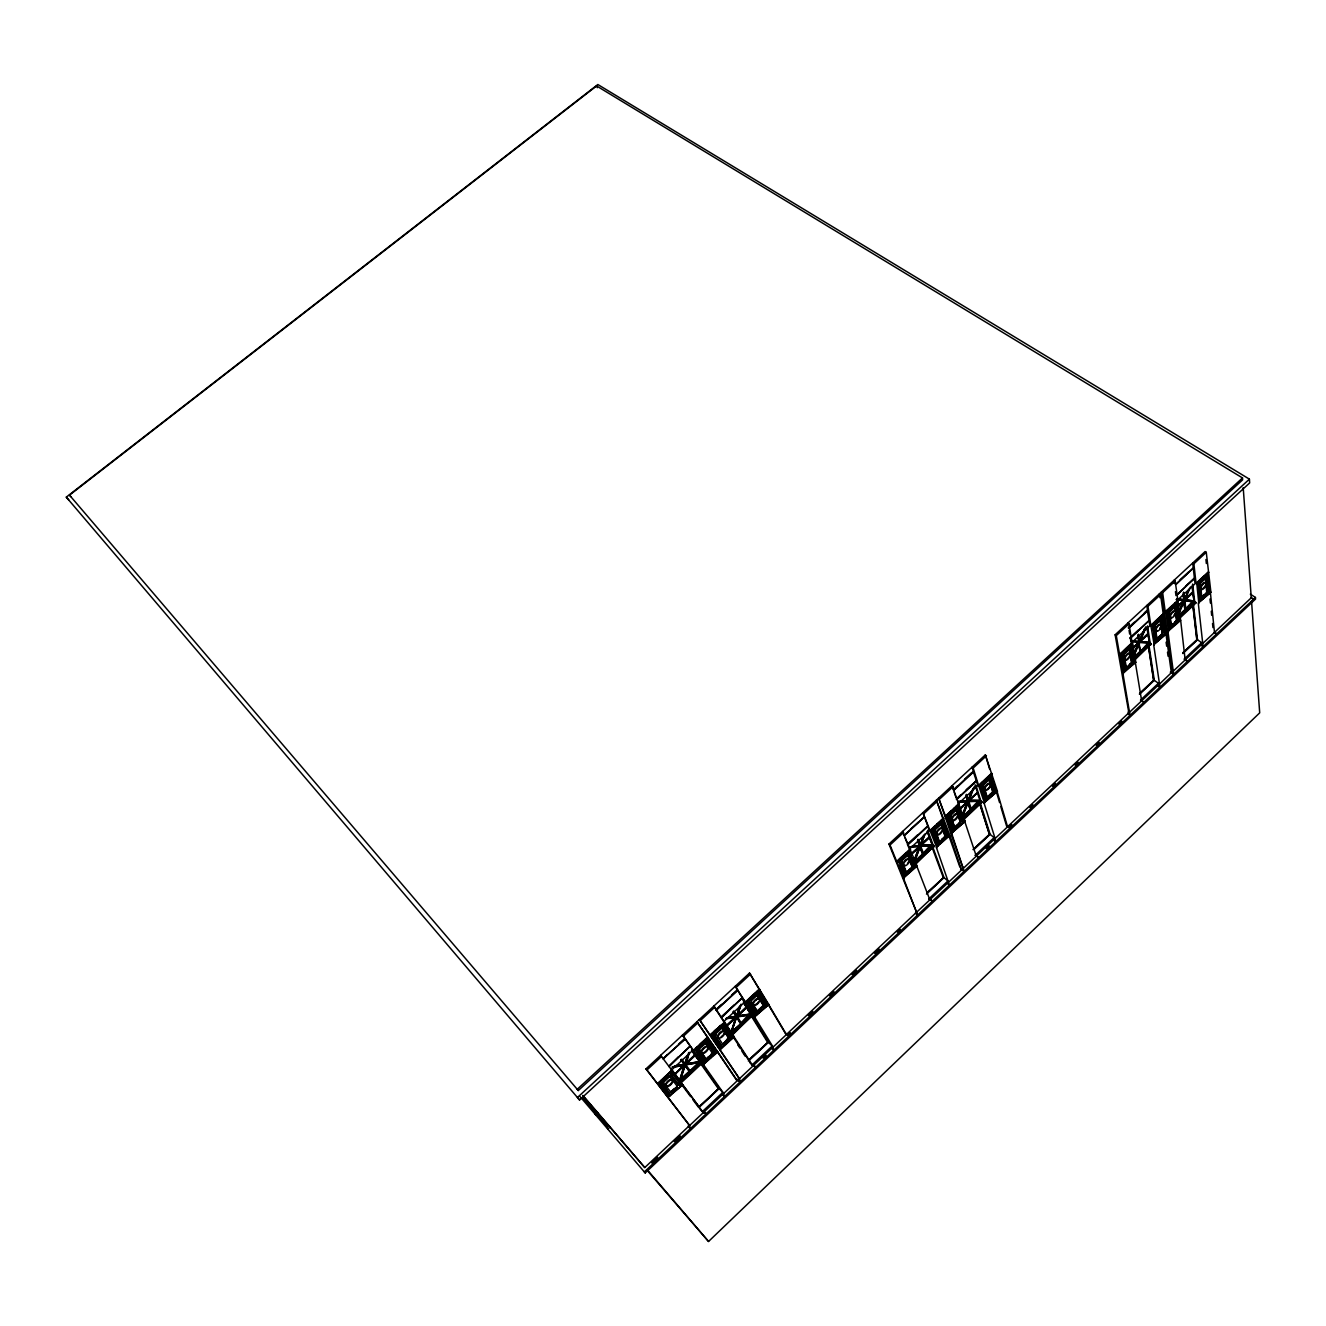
<?xml version="1.0" encoding="UTF-8"?>
<svg xmlns="http://www.w3.org/2000/svg" width="1326" height="1326" viewBox="0 0 1326 1326"><rect width="100%" height="100%" fill="white"/><g stroke="black" fill="none" stroke-linecap="round" stroke-linejoin="round"><path stroke-width="1.5" d="M583.125 1096.121L644.768 1167.56L688.376 1126.603L688.675 1124.431L645.961 1068.889L749.521 973.069L768.798 1004.495L754.494 1016.86L768.798 1004.495M722.421 1094.613L722.753 1092.425L702.349 1111.602L704.305 1111.636L722.421 1094.613L724.361 1096.503L723.714 1093.469L703.36 1064.529L717.88 1051.982L696.929 1021.716L736.295 1079.712L740.123 1081.867L739.51 1078.635L719.72 1049.28L722.504 1046.678M740.123 1081.867L738.184 1079.795L738.549 1077.607L699.332 1019.495L720.217 1049.811L734.173 1036.799L724.659 1022.18L709.974 1034.827M752.024 1064.96L753.881 1065.06L771.732 1048.286L772.13 1046.065L752.024 1064.96L749.604 1062.408M930.421 899.21L947.344 883.315L947.908 880.978L928.83 898.895L932.476 901.05L928.83 898.895M952.101 833.557L938.626 798.103L962.659 867.121L962.079 869.458L964.168 871.248L951.571 833.109L965.129 821.424L951.571 833.109M976.765 855.668L993.456 839.988L994.069 837.634L975.256 855.287L978.853 857.458L975.256 855.287M1141.802 700.625L1157.664 685.724L1158.427 683.271L1140.559 700.062L1143.99 702.216L1140.559 700.062M1175.085 624.612L1173.941 623.833L1172.83 624.877L1173.958 625.657L1174.969 623.717L1167.924 631.375L1173.676 674.304L1171.471 672.763L1172.25 670.293L1161.493 591.91L1162.653 592.689L1165.272 611.883L1167.228 613.076L1168.355 612.015L1167.095 610.308L1168.355 612.015M1172.25 670.293L1173.344 671.072L1200.875 645.132L1201.671 642.662L1184.052 659.204M684.199 1065.308L679.658 1080.209L684.448 1065.574L672.1 1067.065M687.183 1056.159L685.045 1063.701L688.625 1052.778M680.221 1079.696L684.929 1065.308L689.487 1071.541L680.221 1079.696L689.255 1071.275L684.929 1065.308M691.476 1050.192L699.598 1061.645L686.056 1064.082L689.155 1052.33M680.47 1079.961L685.161 1065.574M685.774 1063.701L689.404 1052.595M726.317 1018.683L736.046 1017.589L731.04 1032.357L735.797 1017.324L726.068 1018.418M739.809 1006.5L736.692 1015.699L739.56 1006.252M731.571 1031.877L736.494 1017.34L731.571 1031.877L740.704 1023.854L731.819 1032.125M741.184 1004.511L737.389 1015.716L740.936 1004.246M914.194 860.044L918.553 848.623M923.89 835.513L920.277 844.994L923.625 835.281M914.459 860.276L919.283 846.717M919.863 846.817L922.846 854.176L914.426 862.033L919.15 848.69M925.283 833.54L920.874 845.093L924.272 835.231M914.426 862.033L920.128 847.049M962.146 815.407L967.4 801.965L962.411 815.623M969.14 800.821L977.345 792.716L979.98 800.473L968.162 800.009L971.892 790.462M972.919 788.771L968.428 800.224L966.621 794.622M962.792 815.291L967.963 802.097L970.615 809.689L963.704 816.12M973.45 788.058L968.726 800.125L977.477 792.467L968.875 800.589L979.98 800.473M963.057 815.523L968.229 802.313M968.991 800.357L974.395 786.55M1133.316 655.077L1138.52 642.845L1140.559 651.381L1133.995 657.481M1144.537 628.673L1139.365 640.839L1140.128 641.22L1146.128 627.099M1134.343 653.536L1138.802 643.044L1133.432 648.033M1145.565 627.132L1139.647 641.038L1138.321 634.226M1134.608 653.353L1138.255 644.751M1145.1 628.657L1139.846 641.022L1147.885 633.563L1147.106 628.491M1134.144 655.276L1139.266 643.243M1178.913 611.568L1182.726 602.783M1190.499 586.97L1185.096 599.402L1188.162 590.252M1179.212 611.767L1183.488 601.026M1189.439 588.545L1184.648 599.186L1183.836 592.424M1179.726 611.8L1184.217 601.424L1178.483 606.148M595.357 1114.52L597.578 1112.381L595.357 1114.52M722.736 1035.324L721.941 1036.103A4.326 1.972 -45.4 0 1 721.079 1036.766M757.129 1003.351L756.914 1003.55A4.293 1.956 -46.1 0 1 753.748 1005.009M987.936 788.522L987.737 788.721A4.111 1.84 -50.4 0 1 986.958 789.301M646.989 1170.162L708.548 1241.484L1259.7 712.858L1251.545 601.457M1255.44 597.446L644.32 1171.919L645.215 1172.946L1255.556 599.054L1255.44 597.446L1250.335 594.131M926.741 893.094L943.383 877.746L926.891 893.227M979.632 803.506L989.362 834.352L973.085 849.618L989.511 834.485L979.798 803.639M1139.548 693.481L1153.587 680.304L1148.382 646.127M1192.754 604.772L1196.814 639.762L1182.958 652.757L1196.98 639.878L1192.936 604.888M718.41 1088.795L699.15 1106.845L718.41 1088.795L700.642 1063.651M767.737 1042.518L748.626 1060.17L767.737 1042.518L751.461 1016.296M1139.714 693.597L1153.753 680.42L1148.548 646.243M680.918 1083.01L702.001 1063.353L699.979 1061.297L719.173 1088.547L698.785 1107.658L692.951 1099.801M748.394 1061.131L768.483 1042.286L750.914 1013.86L752.024 1014.771M926.46 894.089L944.046 877.597L932.775 847.032M974.245 849.253L990.141 834.352L980.229 802.827M1139.432 694.294L1154.316 680.337L1148.979 645.314M1182.842 653.569L1197.511 639.812L1193.367 603.943M753.881 1065.06L755.82 1067.098L752.986 1065.971L739.51 1078.635L738.549 1077.607M749.521 973.069L785.473 1033.534L787.279 1033.683L916.597 912.205L888.95 844.065L985.367 754.859L997.45 791.29L984.008 802.86L997.45 791.29M961.963 869.425L960.554 869.094L964.168 871.248M996.903 790.843L1007.594 826.794L995.113 838.513L995.561 841.745L993.456 839.988M1000.749 806.473L1006.533 825.916L1007.992 826.33L1128.857 712.791L1115.133 634.789L1205.102 551.55L1206.279 552.312L1210.903 592.225L1198.273 603.081L1203.096 646.657L1200.875 645.132M1171.538 672.547L1159.521 684.067L1159.852 687.299L1157.664 685.724M1243.208 487.67L1251.263 597.794L1202.781 643.425L1197.511 639.812M651.679 1162.935L657.713 1157.283M674.288 1141.703L680.321 1136.034M763.179 1058.165L766.196 1055.33M787.296 1035.507L790.313 1032.672M808.396 1015.683L812.904 1011.44M829.479 995.859L834.004 991.616M852.088 974.627L856.613 970.367M874.696 953.377L879.204 949.134M897.288 932.145L900.304 929.311M986.196 848.607L989.213 845.773M1008.788 827.358L1011.804 824.523M1029.888 807.534L1032.904 804.7M1052.496 786.301L1055.513 783.467M1075.088 765.052L1078.104 762.235M1096.188 745.229L1099.204 742.411M1118.796 723.996L1121.796 721.162M698.984 1062.225L690.233 1070.861L699.233 1062.474L685.658 1064.612L690.233 1070.861M741.184 1022.91C761.936 998.246 740.786 1034.976 738.217 1018.235M914.161 861.801L922.581 853.961L920.542 848.607M923.261 853.314C943.648 829.496 921.222 866.21 921.238 847.96M963.438 815.904L970.35 809.457L967.963 802.097M971.013 808.827C991.666 784.893 967.549 823.976 968.626 801.468L979.301 801.119M1135.039 656.055L1140.277 651.182L1139.316 645.066M1179.775 614.386L1184.947 609.562L1184.135 602.899M1185.577 608.982C1205.4 586.473 1181.201 623.137 1184.781 602.319M1141.205 650.784C1161.211 626.9 1135.636 666.431 1139.631 642.447L1149.045 643.458M1180.057 614.568L1185.229 609.761L1184.217 601.424M680.487 1082.414L679.509 1081.353L700.609 1061.695L691.874 1049.28M742.643 999.589L751.643 1014.158L730.858 1033.518L748.759 1060.319M914.973 861.983L933.139 845.06L927.703 830.291M962.842 817.396L980.759 800.705L975.969 785.473M1134.559 657.431L1150.123 642.928L1147.554 625.905M1179.543 615.513L1194.66 601.44L1192.671 584.02M679.94 1081.933L688.973 1073.513M731.256 1034.131L747.566 1018.932M915.255 862.696L928.863 850.016M972.041 809.788L979.483 802.843M1140.343 652.956L1143.178 650.32M1146.012 647.685L1148.83 645.049M1181.151 614.933L1191.726 605.087M668.387 1094.862L660.762 1084.917L662.072 1083.69L669.68 1093.635L668.387 1094.862L667.409 1093.768L668.718 1092.558L662.188 1084.022M670.525 1071.59L679.973 1084.055L678.68 1085.265L677.702 1084.187L679.011 1082.977L680.934 1085.348L679.641 1086.558M695.106 1049.877L696.1 1050.938L697.41 1049.728L695.935 1047.988L705.051 1060.684L703.758 1061.877L702.78 1060.817L704.073 1059.623L696.879 1049.347M712.974 1051.336L714.25 1050.126L707.189 1039.766L705.896 1040.976L714.863 1053.722L716.139 1052.513L714.25 1050.126M720.151 1046.612L713.156 1036.203L714.449 1034.993L721.427 1045.418L720.151 1046.612L719.156 1045.568L720.449 1044.358L714.449 1035.424M730.725 1037.827L732.449 1037.313L731.455 1036.269L730.178 1037.462L731.173 1038.507L729.3 1036.12L730.576 1034.926L723.714 1024.418L731.571 1035.971L730.294 1037.164L723.416 1026.655L724.709 1025.462M754.991 1014.125L748.411 1003.417L749.704 1002.224L756.268 1012.948L754.991 1014.125L753.997 1013.097L755.256 1011.92L748.693 1001.196M765.036 1004.777L758.571 993.986L759.864 992.793L766.295 1003.6L765.036 1004.777L764.025 1003.749L765.301 1002.572L758.853 991.765M904.216 875.061L899.393 863.093L900.619 861.95L905.426 873.917L904.216 875.061L903.155 874.116L904.365 872.989L900.238 862.712M912.752 865.182L913.962 864.055L909.255 851.988L915.023 864.983L913.813 866.11L908.708 854.856M937.2 844.314L932.742 832.082L933.968 830.938L938.394 843.187L937.2 844.314L936.139 843.386L937.333 842.275L932.891 830.026M945.637 834.535L946.83 833.424L942.504 821.092L947.908 834.336L946.698 835.446L941.908 823.993M950.792 827.391L947.129 816.799L948.339 815.672L952.598 828.037L951.405 829.164L952.482 830.059L953.676 828.949L949.416 816.584L948.206 817.711L952.482 830.059M958.499 808.562L961.93 821.242L982.052 802.329L980.759 800.705M979.997 786.268L981.19 785.141L985.085 797.771L983.909 798.882L980.544 788.058M991.202 778.163L994.45 789.053L993.273 790.147L990.008 779.274M1122.111 656.469L1124.15 668.205L1123.006 669.265L1122.326 665.354M1131.973 646.889L1130.829 647.95L1133.1 661.707L1134.244 660.663L1131.973 646.889L1130.829 646.094L1133.117 659.851L1131.973 660.912L1134.526 662.42L1133.266 660.746L1133.399 661.624M1153.206 627.563L1154.963 639.497L1153.835 640.541L1154.963 641.336L1156.09 640.292L1154.051 626.369L1152.924 627.413L1154.963 641.336M1162.156 619.225L1163.83 631.226L1162.72 632.27L1162.156 628.275M1178.101 619.772L1176.295 605.684L1175.151 604.905L1176.278 603.86L1178.068 617.966L1176.958 619.01L1178.101 619.772L1195.886 603.032L1194.66 601.44M1206.875 575.418L1208.367 589.739L1207.257 590.766L1208.4 591.529L1209.511 590.501L1208.036 576.18L1206.925 577.208L1208.4 591.529M670.508 1091.895L677.371 1086.475L670.989 1092.425L661.425 1080.06M680.387 1082.513L701.587 1062.756L700.609 1061.695M705.846 1058.944L712.659 1053.59L706.344 1059.474L702.498 1054.153M731.836 1034.545L752.638 1015.186L732.234 1035.158M757.03 1011.257L763.262 1005.44L764.588 1007.346L756.781 994.666L763.759 1005.953L757.527 1011.755L753.98 1006.235M904.332 857.541L907.862 855.204L912.603 867.237L906.636 872.79L912.073 866.773L909.868 861.154M915.52 863.392L934.2 845.988L933.139 845.06M939.604 842.06L935.178 829.811L941.145 824.275L945.504 836.573L939.604 842.06L944.974 836.109L940.615 823.811L934.896 829.015L933.819 828.087M954.339 827.374L960.206 821.905L956.029 809.49L960.737 822.369L954.869 827.838L951.687 819.683M963.339 818.838L981.82 801.6M988.815 779.008L993.174 792.136L987.356 797.556L992.627 791.705L988.815 779.008L982.931 784.478M1129.106 648.613L1131.973 662.768L1126.404 667.956L1131.409 662.37L1129.106 648.613L1123.487 653.851M1134.26 659.536L1151.25 643.707L1150.123 642.928M1161.178 626.75L1162.156 633.712L1156.653 638.85L1155.642 631.905M1171.488 625.938L1169.615 611.899L1175.168 606.744L1176.974 620.817L1171.488 625.938L1176.411 620.435L1175.499 613.424M1179.162 617.701L1195.803 602.203M1201.87 597.628L1200.312 583.357L1205.815 578.252L1207.306 592.556L1201.87 597.628L1206.726 592.175L1205.98 585.048M713.57 1054.916L712.128 1053.192L710.968 1054.286L712.41 1056.01L713.123 1054.253L712.41 1056.01M713.421 1051.999L714.714 1050.805L716.139 1052.513M907.117 871.497L905.89 872.624L907.249 874.331L906.205 873.403L907.117 871.497L908.476 873.204L907.415 872.259M985.334 798.583L984.157 799.694L985.483 801.385L984.406 800.506L985.334 798.583L986.677 800.291L985.599 799.396M1161.725 634.209L1160.698 635.171L1161.957 636.845L1160.83 636.066L1161.725 634.209L1162.985 635.9L1161.841 635.121M1204.141 594.678L1203.03 595.722L1204.273 597.396L1203.13 596.634L1204.141 594.678L1205.384 596.369L1204.24 595.606M725.289 1032.937L728.504 1037.827L722.72 1044.225L729.002 1038.357L720.217 1025.429L721.675 1027.169L720.482 1028.28L719.488 1027.219M916.299 863.624L934.2 845.988M986.163 798.666L984.986 799.76L981.074 787.147L982.284 786.036L986.163 798.666L985.085 797.771M990.555 778.345L991.749 777.235L995.528 789.931L994.351 791.042L989.461 777.467M1121.763 656.387L1122.907 655.309L1125.277 669.017L1124.133 670.078L1121.763 656.387L1120.619 655.574M1134.393 660.348L1151.25 643.707M1162.72 634.11L1157.217 639.248L1154.614 624.911L1160.184 619.739L1162.156 633.712M1161.891 619.076L1163.035 618.015L1164.974 632.005L1163.847 633.049L1161.891 619.076L1160.747 618.281M1167.361 614.004L1168.488 612.943L1170.377 626.983L1169.25 628.027L1167.361 614.004L1166.2 613.209M668.387 1095.061L669.199 1093.204M704.984 1060.949L703.244 1061.48L704.686 1063.203L705.515 1061.347L704.686 1063.203M708.846 1057.352L710.139 1056.142L711.117 1057.203L709.841 1058.397L708.399 1056.689M711.416 1054.949L712.128 1053.192M713.869 1052.662L715.162 1051.468M720.051 1046.894L721.344 1045.7L722.322 1046.761L720.449 1044.358M759.914 1009.749L761.174 1008.572M913.68 868.447L916.614 865.712L929.874 899.807L917.078 911.807L916.067 910.896L915.52 913.2L917.575 915.056L903.404 878.027L910.896 870.933L909.537 869.243L908.625 871.132L909.686 872.077L908.327 870.37M987.953 797.191L986.776 798.302L987.853 799.18L988.782 797.274L987.704 796.379L989.03 798.086L988.782 797.274M1124.448 669.978L1123.321 671.022L1124.448 671.834L1125.575 670.774L1124.299 669.083L1125.575 670.774M1176.079 621.861L1175.068 622.806L1176.195 623.585L1177.206 622.623L1175.963 620.949L1177.206 622.623M671.801 1090.784L672.779 1091.862L671.967 1093.718L682.724 1084.784L668.072 1097.447M707.255 1060.8L708.084 1058.944L707.255 1060.8L706.277 1059.739L707.57 1058.546L708.548 1059.607M715.692 1051.85L714.863 1053.722M721.874 1046.081L721.046 1047.954M759.218 1011.274L758.373 1013.147L757.378 1012.119L758.638 1010.942L759.649 1011.953L758.223 1010.246M760.909 1010.777L762.185 1009.6L760.759 1007.876M764.174 1006.649L763.445 1008.423M904.514 875.823L905.741 874.696L904.68 873.751L903.47 874.895L904.829 876.585L903.785 875.657L905.741 874.696M906.951 873.552L908.161 872.425M909.371 871.298L910.581 870.171M914.26 864.817L915.321 865.745L914.41 867.652M938.692 843.982L937.764 845.889L938.692 843.982L937.615 843.054M941.095 841.728L940.167 843.634L941.377 842.524L940.018 840.817M943.482 839.491L942.571 841.397L943.764 840.286L942.421 838.579L943.764 840.286M946.979 836.242L948.173 835.131L947.112 834.22L945.919 835.33L947.261 837.038L948.173 835.131M952.88 828.833L953.941 829.745L953.029 831.651M957.538 826.396L958.731 825.286L958.996 826.081L957.936 825.186L956.742 826.297L957.803 827.192L956.46 825.501M959.925 824.175L961.018 823.164L961.284 823.96L960.206 823.065L959.129 824.076L960.19 824.971L958.864 823.264M963.405 820.943L963.67 821.739L962.328 820.032L963.405 820.943L962.477 822.849M985.235 800.572L986.428 799.479M990.224 796.976L991.152 795.053L990.074 794.175M994.599 791.854L995.776 790.76L996.025 791.572L994.948 790.694L993.754 791.788L994.848 792.666L993.522 790.976M1125.426 669.895L1124.448 671.834M1127.697 667.774L1126.702 669.713L1127.846 668.669L1126.57 666.978M1131.095 664.608L1132.122 663.646L1132.271 664.541L1131.144 663.729L1130.117 664.691L1131.244 665.503L1129.967 663.812M1134.376 661.541L1133.399 663.481M1155.095 642.232L1156.222 641.187L1156.355 642.082L1155.228 641.287L1154.101 642.331L1155.228 643.127L1153.968 641.436M1158.46 639.099L1158.592 639.994L1157.333 638.303L1158.46 639.099L1157.482 641.038M1158.592 638.154L1159.72 638.95L1160.714 636.994L1159.587 636.215M1161.841 635.95L1162.852 635.005M1165.09 632.916L1165.223 633.811L1163.963 632.121L1165.09 632.916L1164.095 634.856M1176.195 623.585L1177.09 621.728M1200.859 599.567L1199.848 601.523L1200.958 600.496L1199.715 598.805M1199.616 597.893L1202.069 599.451L1203.08 597.512L1201.92 596.75M1204.174 596.485L1205.284 595.44M670.658 1094.928L669.365 1096.138L670.658 1094.928L668.718 1092.558M724.891 1044.358L723.615 1045.551L724.891 1044.358L723.897 1043.313M725.305 1044.076L734.173 1036.799M912.106 869.806L912.901 868.016L912.106 869.806L911.045 868.878M944.974 839.159L945.786 837.352L944.974 839.159L943.913 838.247M1135.238 661.856L1141.653 700.841L1129.686 712.095L1128.592 711.3L1127.862 713.736L1130.034 715.344L1122.907 673.359L1135.802 662.254L1128.973 667.608L1129.951 665.669L1130.1 666.547M1153.67 644.668L1166.466 633.662L1153.67 644.668L1159.521 684.067L1154.316 680.337M1201.29 600.28L1210.903 592.225M903.404 878.027L917.128 866.176L902.575 831.452L904.249 835.728L924.222 816.75M947.344 883.315L949.416 885.122L936.322 847.331L949.93 835.595L936.388 800.175L942.703 818.192M1167.924 631.375L1180.67 620.419L1175.184 581.103L1174.007 580.324L1174.438 583.639M678.531 1056.673L668.95 1066.585L690.034 1045.999M734.587 1004.66L720.946 1017.324L742.427 997.881M907.415 844.314L917.443 834.999M956.278 798.965L960.521 795.036M966.173 789.782L976.35 780.832L977.826 785.572L958.118 803.871M1130.017 637.756L1138.686 629.734M1185.626 586.175L1194.444 578.451L1177.372 594.28M668.702 1066.303L690.282 1046.264L684.763 1038.49L678.962 1043.86M936.852 847.795L922.913 812.656L927.752 825.916L907.548 844.679L909.437 849.088L929.443 830.507L927.62 826.048M956.56 799.197L976.35 780.832L973.201 771.4L953.527 790.097L952.051 785.688L965.129 821.424M1130.1 638.171L1149.062 620.551L1147.255 610.209L1144.355 612.894M742.626 998.213L744.914 1001.909L723.764 1021.55L721.394 1017.904L742.179 997.633M907.813 844.911L927.902 826.28M956.676 799.561L976.466 781.213M1149.062 620.551L1130.382 638.37L1130.896 641.552M1177.438 594.711L1194.146 578.252M608.253 1124.879L607.126 1125.94L607.805 1129.106L610.076 1127.001L582.827 1095.392M671.536 1070.065L693.001 1050.126L690.498 1046.579M1131.161 643.143L1149.841 625.789L1149.128 620.982M1176.626 600.91L1195.041 583.805L1194.494 578.882M657.431 1083.624L671.851 1070.248L660.597 1055.33L661.591 1056.424L646.955 1069.983L689.636 1125.492L690.266 1128.724L688.376 1126.603M703.857 1065.06L693.349 1050.275L707.603 1037.031M754.991 1017.373L745.328 1001.992L759.367 988.947M903.934 878.492L896.674 861.403L910.084 848.938M930.106 830.325L943.399 817.993M945.604 815.938L958.831 803.655M984.555 803.307L978.555 785.323L991.649 773.174M1123.453 673.774L1119.575 654.348L1132.089 642.696L1129.006 623.833L1127.846 623.038M1154.233 645.066L1150.802 625.325L1163.2 613.805L1160.565 594.628L1159.388 593.849L1159.935 597.744M1165.272 611.883L1177.621 600.413M1197.975 584.501L1198.986 582.528L1197.975 584.501L1196.052 583.291L1208.284 571.92M657.928 1084.171L671.851 1070.248M693.83 1050.805L708.101 1037.562M710.471 1035.357L724.659 1022.18M745.825 1002.506L759.864 989.461M897.205 861.867L910.614 849.402M930.653 830.789L943.93 818.44M946.151 816.402L959.361 804.103M979.102 785.771L992.196 773.605M1120.138 654.746L1132.089 642.696M1151.366 625.723L1163.2 613.805M1178.201 600.811L1165.852 612.28L1168.504 631.773M1196.632 583.672L1208.864 572.302M662.403 1081.138L663.713 1079.911L662.901 1081.801M672 1073.331L670.691 1074.557L671.503 1072.668M696.929 1049.048L696.1 1050.938M702.15 1044.192L701.321 1046.081L702.631 1044.871L701.156 1043.131M705.117 1042.567L703.924 1043.661L704.653 1041.888L703.658 1040.811M722.72 1044.225L714.83 1032.407L716.139 1031.214L715.294 1033.103M718.742 1028.794L717.896 1030.683L718.742 1028.794L717.731 1027.733M720.482 1028.28L721.211 1026.49M748.842 1000.815L747.98 1002.721L748.842 1000.815L747.831 999.787M751.411 998.428L750.566 1000.318L751.842 999.124L750.4 997.384M753.135 997.931L753.997 996.025L753.135 997.931L752.124 996.903M755.704 995.544L756.45 993.754L755.704 995.544L754.693 994.517M757.726 992.561L759.019 991.367L758.157 993.273L756.715 991.533L758.571 993.986M899.989 860.375L899.061 862.298L899.989 860.375L898.912 859.43M901.531 860.01L902.442 858.088L901.382 857.143L902.757 858.867L901.531 860.01L900.47 859.082M904.896 855.8L903.984 857.74L904.896 855.8L903.835 854.856M907.249 853.612L906.437 855.452L907.249 853.612L906.188 852.684M932.46 831.269L933.388 829.33L932.46 831.269L931.382 830.358M934.896 829.015L935.825 827.076L934.747 826.148M938.261 824.805L937.333 826.744L938.543 825.617L937.184 823.894L938.543 825.617M940.582 822.65L939.753 824.49L940.582 822.65L939.504 821.739M941.792 821.523L943.001 820.396L942.073 822.335L940.714 820.612L942.073 822.335M948.852 814.96L947.924 816.899L948.852 814.96L947.775 814.048M950.062 813.832L951.272 812.705L950.195 811.794L951.554 813.518L950.344 814.645L948.985 812.921M952.482 811.578L953.709 810.451L952.764 812.39L951.405 810.667L952.764 812.39M955.184 810.153L956.013 808.296L955.184 810.153L954.107 809.241M957.505 807.998L958.433 806.059L957.355 805.147L958.698 806.871L957.505 807.998L956.411 807.086M981.77 784.379L980.826 786.318L981.77 784.379L980.676 783.484M982.964 783.252L984.157 782.141L983.212 784.097L981.87 782.373M988.848 777.782L988.019 779.638L988.848 777.782L987.754 776.903M990.041 776.671L991.251 775.561L990.157 774.682L991.5 776.406L990.307 777.517L988.964 775.793M1121.448 654.58L1122.592 653.519L1121.465 652.707L1122.741 654.414L1121.597 655.492L1120.304 653.768M1124.896 651.381L1123.901 653.353L1125.045 652.276L1123.752 650.569M1127.183 649.243L1126.188 651.215L1127.183 649.243L1126.056 648.431M1128.492 649.077L1129.371 647.204L1128.244 646.408L1129.52 648.116L1128.492 649.077L1127.349 648.281M1130.531 646.143L1131.675 645.082L1130.68 647.055L1129.387 645.331M1152.642 625.59L1153.786 624.529L1152.775 626.502L1151.498 624.795M1156.057 622.408L1155.062 624.397L1156.189 623.336L1154.913 621.629M1157.2 621.364L1158.327 620.303L1157.184 619.507L1158.46 621.214L1157.333 622.275L1156.057 620.568M1159.471 619.242L1160.499 618.281L1159.604 620.17L1158.327 618.463L1159.604 620.17M1161.775 618.148L1162.769 616.176L1161.775 618.148L1160.615 617.369M1167.228 613.076L1168.239 611.104M1169.499 610.971L1170.51 608.999L1169.35 608.22L1170.626 609.927L1169.499 610.971L1168.339 610.192M1172.764 606.894L1171.753 608.866L1172.764 606.894L1171.62 606.115M1200.212 582.429L1201.223 580.44L1200.08 579.677L1201.339 581.385L1200.212 582.429L1199.052 581.65M1202.45 580.34L1203.478 578.351L1202.317 577.589L1203.577 579.296L1202.45 580.34L1201.29 579.578M1204.588 577.324L1205.616 576.362L1204.688 578.252L1203.428 576.561L1204.688 578.252M1206.826 576.28L1207.853 574.291L1206.693 573.528L1207.953 575.235L1206.826 576.28L1205.665 575.517M660.249 1084.254L661.077 1082.364L660.249 1084.254L658.773 1082.513M665.536 1079.347L666.365 1077.458L665.536 1079.347L664.061 1077.607M666.696 1075.154L668.171 1076.894L669.365 1075.784M698.703 1048.518L699.548 1046.628L698.238 1047.838L701.388 1052.546A4.343 1.972 -45.1 0 1 702.846 1048.534L703.658 1047.739A4.343 1.972 -45.1 0 1 707.471 1046.363M707.719 1040.148L706.426 1041.358L707.719 1040.148L706.261 1038.391M712.692 1035.523L713.537 1033.617L712.692 1035.523L711.697 1034.462M1176.179 604.755L1177.19 602.783L1176.179 604.755L1175.018 603.976M664.193 1080.707L669.381 1075.9M701.239 1046.28L705.581 1043.247L699.183 1049.197L706.344 1059.474M715.261 1033.269L721.626 1027.335L724.228 1031.297M1169.747 616.805L1169.051 611.501L1174.587 606.347L1175.284 611.667M697.874 1050.407L696.564 1051.617L703.758 1061.877M708.183 1040.827L715.244 1051.187L713.952 1052.38L706.891 1042.037L708.183 1040.827L707.189 1039.766M722.123 1027.865L715.758 1033.783L713.836 1031.363L714.83 1032.407M757.295 995.18L750.997 1001.031L757.527 1011.755M906.636 872.79L901.846 860.806L907.862 855.204M910.316 852.933L909.089 854.06L913.813 866.11M943.582 822.021L942.355 823.148L946.698 835.446M954.869 827.838L950.626 815.457L956.56 809.937M961.93 821.242L957.77 808.81L958.98 807.7L963.14 820.131L962.063 819.236M989.345 779.456L983.478 784.926L987.356 797.556M1129.686 649.027L1124.05 654.248L1126.404 667.956M1155.195 625.308L1160.764 620.12M1176.295 605.684L1177.422 604.639L1174.902 603.048M683.918 1064.927L675.183 1074.176L684.448 1065.574M685.542 1063.435L694.758 1054.85M735.549 1016.943L726.433 1025.412L731.04 1032.357M737.14 1015.451L746.223 1007.014L744.217 1003.765M911.923 852.95L919.366 846.502L912.089 853.397M920.609 844.861L929.211 836.872L927.156 831.303M960.157 808.098L967.516 801.733L960.306 808.562M1133.067 647.337L1138.719 642.53L1133.15 647.834M1178.134 605.418L1183.72 600.695L1178.201 605.949M1184.814 599.219L1192.737 591.844L1192.14 586.672M674.951 1073.911L684.166 1065.192L672.348 1067.331M726.681 1025.794L735.797 1017.191M746.223 1007.014L750.682 1014.058L737.637 1016.114L746.472 1007.263L743.455 1002.39M932.327 844.861L929.377 837.319L932.327 844.861L920.774 845.308L929.476 837.104L927.438 831.535M1149.493 642.58L1147.951 634.077L1149.493 642.58L1139.912 641.535L1148.167 633.745L1147.139 627.016M1194.063 601.076L1192.803 592.374L1194.063 601.076L1184.88 599.733L1193.019 592.042L1192.24 585.131M686.056 1064.082L695.272 1055.496M726.93 1026.059L736.046 1017.589M737.637 1016.114L746.72 1007.661M910.912 854.955L919.548 846.949M921.04 845.54L929.642 837.551M960.588 808.777L967.665 802.197M1140.194 641.734L1148.233 634.259M1185.162 599.932L1193.085 592.556M693.349 1050.275L683.454 1036.203L697.94 1022.794M700.343 1020.556L714.764 1007.213L713.753 1006.152L716.139 1009.948L737.604 990.058L735.267 986.262L745.328 1001.992M736.278 987.306L750.549 974.096M896.674 861.403L890.028 845.01L903.652 832.396M923.99 813.567L937.482 801.086M939.72 799.014L953.145 786.6M978.555 785.323L973.185 768.052L986.461 755.754M1119.575 654.348L1116.293 635.602L1129.006 623.833M1150.802 625.325L1147.968 606.28L1160.565 594.628M1162.653 592.689L1175.184 581.103M1196.052 583.291L1193.881 563.799L1206.279 552.312M683.454 1036.203L682.442 1035.125L684.978 1038.805L663.232 1058.944L667.359 1054.601M721.642 1004.346L715.924 1009.633L721.394 1017.904M731.637 995.08L737.339 989.793L742.378 997.948M911.211 828.8L918.437 822.103M954.67 788.539L957.521 785.904M964.648 779.307L971.776 772.71M1128.36 627.712L1134.178 622.325M1180.09 579.81L1188.676 571.854M1128.426 628.126L1147.554 610.408L1146.808 605.485L1147.968 606.28M1176.079 583.987L1193.267 568.058L1192.704 563.02L1193.881 563.799M685.227 1039.07L663 1058.629M716.388 1010.213L737.803 990.389M953.643 790.478L973.582 771.997M1128.724 628.325L1147.603 610.838M1176.129 584.418L1193.267 568.058M1242.495 477.924L577.224 1089.292L578.302 1090.536L1242.628 479.83L1242.495 477.924L596.584 85.941L69.499 495.128L578.302 1090.536M1249.407 479.15L577.423 1097.514L579.561 1099.983L1249.656 482.929L1249.407 479.15L597.844 84.516L66.3 497.134L579.561 1099.983M674.387 1065.872L684.315 1064.397L674.619 1066.137M699.598 1061.645L685.807 1063.817L695.006 1055.115L691.708 1050.457M685.907 1064.877L699.233 1062.474M728.256 1017.274L735.963 1016.379L726.631 1017.838M737.389 1015.849L750.682 1014.058M750.035 1014.655L737.223 1016.677L741.433 1023.175M737.471 1016.926L750.284 1014.92M909.802 847.082L919.366 846.502M931.648 845.491L920.559 846.17L931.913 845.723M913.68 845.739L919.598 845.64L912.073 846.087M920.774 845.308L932.062 844.629M909.537 846.85L919.1 846.27M962.063 800.805L967.748 800.854L958.715 801.136M958.052 801.799L967.251 801.501M958.317 802.031L967.516 801.733M968.626 801.468L979.566 801.352M736.295 1079.712L738.184 1079.795M1130.879 641.651L1138.719 642.53M1133.15 640.922L1139.017 641.635L1137.957 635.021M1139.912 641.535L1149.211 642.381M1133.432 641.121L1139.017 641.635M1176.626 598.672L1184.019 599.783L1183.206 593.02M1184.88 599.733L1193.781 600.877M1176.908 598.855L1184.019 599.783M1176.195 599.567L1183.422 600.496M1193.317 601.772L1184.566 600.645L1193.599 601.954M1176.477 599.766L1183.72 600.695M1171.471 672.763L1170.278 672.149L1173.676 674.304M1007.594 826.794L1010.097 828.07L1007.992 826.33M1185.129 659.784L1187.433 661.376L1185.162 659.983L1180.67 620.419M1214.401 632.287L1216.721 633.845L1214.483 632.436L1210.323 591.844M1250.882 597.545L1253.518 599.253L1251.263 597.794M1205.566 574.572L1206.726 575.335M1204.456 575.617L1206.925 577.208M1204.555 576.545L1205.715 577.307M1201.19 578.633L1202.351 579.396M1206.378 583.655L1205.417 579.677M1198.953 580.722L1200.113 581.484M1200.312 583.357L1200.328 588.363M1197.925 582.694L1199.085 583.457M1208.367 589.739L1209.511 590.501M1197.859 583.573L1196.715 582.794L1198.837 603.479M1205.351 594.578L1206.494 595.341L1207.389 593.484L1207.489 594.396M1201.969 598.54L1200.826 597.777L1200.925 598.689L1202.019 597.661L1203.179 598.424L1203.08 597.512M1199.815 599.733L1200.958 600.496M1195.886 603.032L1194.759 602.269L1194.842 603.098M1176.145 602.932L1177.306 603.711M1170.493 607.159L1171.637 607.938M1168.223 609.264L1169.366 610.043M1178.068 617.966L1179.212 618.745L1177.422 604.639M1165.952 611.369L1167.112 612.148M1174.935 621.894L1176.079 622.673M1161.758 616.308L1162.902 617.104M1172.714 623.982L1173.841 624.761M1160.499 616.441L1161.642 617.236M1159.488 618.413L1160.631 619.209M1170.377 626.983L1169.234 626.203L1167.609 614.17M1168.355 629.038L1169.499 629.833L1170.493 627.878L1170.609 628.789M1155.443 629.303A4.044 1.724 -53.3 0 1 1157.316 625.905L1158.029 625.192A4.044 1.724 -53.3 0 1 1160.814 624.645L1161.51 625.408A4.044 1.724 -53.3 0 1 1159.57 629.668L1158.858 630.364A4.044 1.724 -53.3 0 1 1156.073 630.927L1155.957 630.397A4.044 1.724 -53.3 0 1 1157.88 626.286L1158.592 625.59A4.044 1.724 -53.3 0 1 1161.377 625.027L1161.51 625.574M1155.045 622.54L1156.189 623.336M1153.918 623.601L1155.062 624.397M1163.83 631.226L1164.974 632.005M1158.46 637.259L1159.587 638.038M1154.963 639.497L1156.09 640.292M1151.382 644.519L1150.371 644.535M1115.133 634.789L1116.293 635.602M1127.199 647.37L1128.327 648.182M1126.205 649.342L1127.332 650.154M1124.896 649.508L1126.039 650.304M1125.061 650.403L1126.188 651.215M1133.117 659.851L1134.244 660.663M1124.15 668.205L1125.277 669.017M988.003 777.732L989.097 778.627M986.677 777.914L987.754 778.81M986.925 778.743L988.019 779.638M973.185 768.052L972.074 767.157L973.466 771.616M994.45 789.053L995.528 789.931M979.466 784.594L980.56 785.489M988.898 795.285L989.975 796.164M982.052 802.329L981.207 802.18M990.141 834.352L995.113 838.513L984.008 802.86M956.145 806.274L957.223 807.186M957.77 808.81L956.692 807.915L960.273 818.573M955.201 808.214L956.295 809.125M953.825 808.412L954.919 809.324M951.637 818.871A4.127 1.856 -49.8 0 1 953.411 815.507L954.173 814.761A4.127 1.856 -49.8 0 1 957.405 813.866L958.134 814.628M950.626 815.457L951.156 818.125M946.565 815.175L947.642 816.087M947.129 816.799L948.206 817.711M952.598 828.037L953.676 828.949M942.206 820.28L943.283 821.208M938.394 822.766L939.471 823.678M936.289 833.822A4.144 1.856 -49.6 0 1 938.029 829.827L938.791 829.082A4.144 1.856 -49.6 0 1 942.057 828.137L942.786 828.916M949.93 835.595L961.599 869.989L948.935 881.889L944.046 877.597M946.83 833.424L947.908 834.336M948.455 835.91L947.394 834.999L946.2 836.126L947.261 837.038M924.355 817.114L903.967 835.496M935.029 826.96L936.106 827.872L935.825 827.076M933.521 827.275L934.598 828.203M932.609 829.214L933.67 830.142M931.084 829.546L932.161 830.457M932.742 832.082L931.681 831.153L936.139 843.386M941.377 842.524L940.3 841.612L939.106 842.723L940.167 843.634M937.333 842.275L938.394 843.187M938.974 844.761L937.913 843.85L936.703 844.96L937.764 845.889M936.421 844.181L937.482 845.093M962.659 867.121L963.704 868.016L976.301 856.182L964.582 820.976M934.465 846.701L933.67 846.485M906.487 853.48L907.564 854.408M906.122 854.657L905.061 853.712L906.437 855.452M909.653 859.745L907.332 854.74M913.962 864.055L915.023 864.983M914.575 865.596L915.62 866.524L915.321 865.745M888.95 844.065L890.028 845.01M902.608 855.999L903.669 856.944M902.923 856.795L903.984 857.74M900.155 858.287L901.216 859.231M901.846 860.806L903.122 864.867A4.16 1.873 -48.9 0 1 904.796 860.723L905.575 859.961A4.16 1.873 -48.9 0 1 908.907 858.966L909.155 859.43A4.16 1.873 -48.9 0 1 909.188 860.06M899.243 860.226L900.304 861.154M909.835 870.005L910.896 870.933M897.685 860.574L898.746 861.519M898 861.37L899.061 862.298M904.365 872.989L905.426 873.917M758.422 991.052L759.433 992.08M765.301 1002.572L766.295 1003.6M756.864 994.467L755.422 992.726L755.853 993.439M754.262 993.804L755.273 994.832M754.411 996.738L752.969 994.997L753.4 995.71M751.693 996.191L752.704 997.218M787.279 1033.683L789.235 1035.689L785.473 1033.534M750.831 998.097L751.842 999.124M759.483 1009.069L760.494 1010.08M749.124 998.577L750.566 1000.318M748.262 1000.484L749.273 1001.528M746.538 1000.981L747.549 1002.008M746.986 1001.677L747.98 1002.721M755.256 1011.92L756.268 1012.948M756.102 1013.296L757.113 1014.324L755.837 1015.501M751.643 1014.158L753.019 1015.799M768.483 1042.286L773.108 1047.076L773.688 1050.308L771.732 1048.286M730.576 1034.926L731.571 1035.971M719.04 1026.539L720.035 1027.584M718.195 1028.429L719.189 1029.473M716.438 1028.943L717.432 1030.004M716.902 1029.639L717.896 1030.683M715.128 1030.153L716.587 1031.893M712.99 1033.252L713.985 1034.313M717.88 1051.982L737.256 1080.756L723.714 1093.469L719.173 1088.547M704.951 1039.601L706.891 1042.037M707.769 1046.612L707.719 1046.645A4.343 1.972 -45.1 0 1 707.52 1048.883M702.465 1041.921L703.46 1042.982M701.636 1043.811L702.631 1044.871M699.863 1044.341L701.321 1046.081M700.012 1047.308L699.017 1046.231M697.244 1046.778L699.183 1049.197M705.813 1059.076L706.808 1060.137M704.073 1059.623L705.979 1061.993M671.022 1072.253L672.497 1073.994L671.188 1075.22L678.68 1085.265M669.216 1072.817L670.194 1073.894M704.305 1111.636L706.211 1113.741L703.31 1112.647L699.979 1108.967M667.89 1074.043L669.862 1076.447L663.398 1082.464L661.923 1080.707M665.37 1076.38L666.862 1078.121M664.21 1080.574L663.232 1079.48M661.575 1083.027L660.597 1081.933M645.961 1068.889L646.955 1069.983M688.675 1124.431L689.636 1125.492L703.31 1112.647L682.227 1084.237M66.3 497.134L68.853 500.084M583.042 1097.928L607.126 1125.94L596.435 1113.426M69.499 495.128L70.775 496.62M647.966 1170.643L708.548 1241.484M610.076 1127.001L644.768 1167.56M580.042 1096.569L645.215 1172.946M759.201 998.76L758.953 998.461A4.293 1.956 -46.1 0 0 755.273 999.738L754.477 1000.517A4.293 1.956 -46.1 0 0 752.903 1004.428M660.878 1085.248L667.409 1093.768M668.171 1076.894L668.868 1075.121L677.371 1086.475M677.155 1088.861L678.348 1087.768M671.271 1075.568L677.702 1084.187M671.586 1070.679L679.509 1081.353M681.266 1084.071L690.614 1096.652M671.271 1068.955L679.658 1080.209M672.332 1070.778L699.15 1106.845M681.763 1059.142L685.045 1063.701M681.017 1059.839L684.315 1064.397M680.768 1059.573L684.067 1064.115M695.023 1055.231L699.366 1061.38M696.614 1052.015L702.78 1060.817M711.117 1057.203L709.841 1058.397M704.653 1041.888L712.659 1053.59M713.156 1036.634L719.156 1045.568M726.167 1043.164L727.444 1041.971M723.399 1027.12L729.3 1036.12M723.316 1020.622L725.388 1023.805M727.709 1027.368L730.792 1032.109M737.67 1044.689L739.825 1047.988M741.963 1051.269L745.179 1056.192M714.764 1007.213L726.681 1025.678M733.676 1036.286L752.986 1065.971M732.947 1011.622L735.963 1016.379M736.494 1017.34L740.704 1023.854M733.676 1010.942L736.692 1015.699M734.422 1012.268L736.444 1015.434M747.45 1009.003L750.433 1013.81M754.494 1016.86L773.108 1047.076L786.451 1034.545L768.301 1003.981M748.345 1003.915L753.997 1013.097M751.312 1001.859L752.953 1004.561M757.56 992.959L764.025 1003.749M899.708 865.563L903.155 874.116M903.868 866.723L906.106 872.326M596.584 85.941L597.28 87.698M905.045 837.783L907.017 842.855M918.222 839.557L920.277 844.994M920.824 846.402L923.526 853.546M917.957 839.325L920.012 844.761M917.526 840.203L919.598 845.64M917.957 841.778L919.332 845.408M932.195 847.712L943.383 877.746M937.001 835.894L939.073 841.612M943.366 820.065L959.908 867.204M955.416 829.43L956.344 827.523L956.61 828.319M954.223 792.219L955.98 797.44M965.925 795.252L967.748 800.854M966.273 796.893L967.483 800.639M968.908 801.683L971.295 809.059M966.339 794.39L968.162 800.009M975.074 784.826L977.477 792.467M983.411 786.069L986.809 797.108M993.655 793.777L993.406 792.948L992.577 794.771M985.367 754.859L989.577 769.03M992.627 779.257L995.528 788.987M996.688 792.865L999.589 802.595M991.251 775.561L991.5 776.406M1175.284 611.833L1175.151 611.286A4.028 1.707 -53.6 0 0 1172.399 611.816L1171.687 612.529A4.028 1.707 -53.6 0 0 1169.747 616.64M1120.967 657.53L1121.647 661.442M1123.785 655.574L1124.382 659.022M1125.26 664.144L1125.84 667.558M1122.592 653.519L1122.741 654.414M1129.371 647.204L1129.52 648.116M1129.039 630.248L1129.669 634.11M1130.349 651.083L1130.995 655.011M1132.669 643.11L1135.802 662.254M1137.94 636.48L1138.736 641.436M1154.614 624.911L1155.128 628.425M1158.327 620.303L1158.46 621.214M1160.714 636.994L1160.847 637.889M1160.184 619.739L1160.93 625.01M1163.78 614.203L1166.466 633.662M1165.902 633.281L1171.372 672.928M1166.118 642.215L1166.665 646.21M1167.51 652.193L1168.057 656.188M1171.736 627.745L1172.731 625.789L1172.847 626.701M1170.212 620.303L1170.924 625.54M1170.51 608.999L1170.626 609.927M1175.449 591.661L1175.963 595.606M1184.864 600.844L1185.875 609.164M1183.554 592.241L1184.367 599.004M1183.123 594.512L1183.737 599.584M1193.317 568.489L1194.444 578.451M1200.71 591.91L1201.29 597.247M1201.223 580.44L1201.339 581.385M1203.478 578.351L1203.577 579.296M1207.853 574.291L1207.953 575.235M1209.71 592.341L1209.61 591.413L1208.599 593.368M1205.931 559.522L1206.345 563.517M1209.992 599.004L1210.423 603.081M1211.268 611.253L1211.682 615.33M1212.528 623.502L1212.942 627.596M1205.715 584.153A4.028 1.691 -54 0 0 1205.798 583.44L1205.682 582.893A4.028 1.691 -54 0 0 1202.997 583.374L1202.301 584.07A4.028 1.691 -54 0 0 1200.328 588.197M1205.036 585.86A4.028 1.691 -54 0 1 1203.826 587.551L1203.113 588.247A4.028 1.691 -54 0 1 1201.737 589.109M1174.952 613.358A4.028 1.707 -53.6 0 1 1173.991 615.115M1171.902 617.17A4.028 1.707 -53.6 0 1 1170.178 617.518M724.394 1032.009A4.326 1.972 -45.4 0 1 723.432 1034.462M717.83 1037.065A4.326 1.972 -45.4 0 1 719.355 1033.186L720.167 1032.39A4.326 1.972 -45.4 0 1 723.93 1031.048M759.284 998.859A4.293 1.956 -46.1 0 1 759.268 1000.202M758.406 1001.909A4.293 1.956 -46.1 0 1 757.71 1002.771M989.693 786.268A4.111 1.84 -50.4 0 0 990.273 783.964L990.058 783.484A4.111 1.84 -50.4 0 0 986.909 784.329L986.163 785.058A4.111 1.84 -50.4 0 0 984.373 789.086M989.163 787.147A4.111 1.84 -50.4 0 1 988.483 787.975M986.212 789.699A4.111 1.84 -50.4 0 1 984.588 789.567M957.621 814.33A4.127 1.856 -49.8 0 1 955.88 818.341L955.118 819.087A4.127 1.856 -49.8 0 1 954.339 819.683M953.56 820.081A4.127 1.856 -49.8 0 1 952.3 820.247M672.265 1079.812A4.376 1.989 -44.5 0 1 670.79 1083.673L669.978 1084.469A4.376 1.989 -44.5 0 1 666.083 1085.911M665.718 1085.546A4.376 1.989 -44.5 0 1 667.193 1081.685L668.006 1080.889A4.376 1.989 -44.5 0 1 671.337 1079.298M706.99 1049.761A4.343 1.972 -45.1 0 1 706.294 1050.623L705.498 1051.419A4.343 1.972 -45.1 0 1 702.233 1052.96M942.289 828.601A4.144 1.856 -49.6 0 1 942.305 829.247M941.758 830.888A4.144 1.856 -49.6 0 1 940.548 832.612L939.786 833.358A4.144 1.856 -49.6 0 1 938.228 834.369M909.023 860.839A4.16 1.873 -48.9 0 1 907.448 863.408M905.094 865.198A4.16 1.873 -48.9 0 1 903.785 865.397M1160.631 626.701A4.044 1.724 -53.3 0 1 1159.653 628.458M1157.565 630.513A4.044 1.724 -53.3 0 1 1155.51 630.546M1129.934 654.663A4.044 1.74 -52.8 0 1 1129.288 656.353M1128.741 657.232A4.044 1.74 -52.8 0 1 1128.078 658.061L1127.365 658.773A4.044 1.74 -52.8 0 1 1126.636 659.32M1125.94 659.668A4.044 1.74 -52.8 0 1 1125.326 659.801M1124.415 658.16A4.044 1.74 -52.8 0 1 1126.271 654.762L1127.001 654.05A4.044 1.74 -52.8 0 1 1129.52 653.121M1127.564 654.447L1126.835 655.16A4.044 1.74 -52.8 0 0 1124.929 659.254L1125.078 659.784A4.044 1.74 -52.8 0 0 1127.929 659.171L1128.641 658.458A4.044 1.74 -52.8 0 0 1130.548 654.381L1130.415 653.851A4.044 1.74 -52.8 0 0 1127.564 654.447M1172.98 612.214L1172.267 612.91A4.028 1.707 -53.6 0 0 1170.328 617.021L1170.444 617.568A4.028 1.707 -53.6 0 0 1173.195 617.021L1173.908 616.325A4.028 1.707 -53.6 0 0 1175.847 612.214L1175.731 611.684A4.028 1.707 -53.6 0 0 1172.98 612.214M1203.577 583.755L1202.864 584.451A4.028 1.691 -54 0 0 1200.908 588.578L1201.008 589.125A4.028 1.691 -54 0 0 1203.693 588.628L1204.406 587.932A4.028 1.691 -54 0 0 1206.362 583.821L1206.262 583.274A4.028 1.691 -54 0 0 1203.577 583.755M668.503 1081.436L667.674 1082.231A4.376 1.989 -44.5 0 0 666.199 1086.093L666.564 1086.458A4.376 1.989 -44.5 0 0 670.475 1085.016L671.288 1084.22A4.376 1.989 -44.5 0 0 672.763 1080.358L672.398 1079.994A4.376 1.989 -44.5 0 0 668.503 1081.436M704.156 1048.269L703.344 1049.065A4.343 1.972 -45.1 0 0 701.835 1052.943L702.183 1053.325A4.343 1.972 -45.1 0 0 705.996 1051.949L706.791 1051.153A4.343 1.972 -45.1 0 0 708.316 1047.275L707.968 1046.894A4.343 1.972 -45.1 0 0 704.156 1048.269M720.664 1032.904L719.852 1033.7A4.326 1.972 -45.4 0 0 718.327 1037.595L718.675 1037.976A4.326 1.972 -45.4 0 0 722.438 1036.634L723.234 1035.838A4.326 1.972 -45.4 0 0 724.775 1031.959L724.444 1031.578A4.326 1.972 -45.4 0 0 720.664 1032.904M755.77 1000.252L754.975 1001.031A4.293 1.956 -46.1 0 0 753.417 1004.942L753.732 1005.34A4.293 1.956 -46.1 0 0 757.428 1004.064L758.223 1003.285A4.293 1.956 -46.1 0 0 759.781 999.373L759.466 998.975A4.293 1.956 -46.1 0 0 755.77 1000.252M906.106 860.441L905.327 861.187A4.16 1.873 -48.9 0 0 903.619 865.182L903.868 865.629A4.16 1.873 -48.9 0 0 907.216 864.635L907.978 863.872A4.16 1.873 -48.9 0 0 909.686 859.894L909.437 859.447A4.16 1.873 -48.9 0 0 906.106 860.441M939.322 829.529L938.559 830.275A4.144 1.856 -49.6 0 0 936.819 834.286L937.051 834.75A4.144 1.856 -49.6 0 0 940.316 833.805L941.079 833.06A4.144 1.856 -49.6 0 0 942.819 829.065L942.587 828.601A4.144 1.856 -49.6 0 0 939.322 829.529M954.72 815.225L953.958 815.971A4.127 1.856 -49.8 0 0 952.201 819.982L952.433 820.446A4.127 1.856 -49.8 0 0 955.665 819.534L956.411 818.788A4.127 1.856 -49.8 0 0 958.168 814.777L957.936 814.313A4.127 1.856 -49.8 0 0 954.72 815.225M987.456 784.76L986.71 785.506A4.111 1.84 -50.4 0 0 984.92 789.534L985.135 790.014A4.111 1.84 -50.4 0 0 988.284 789.169L989.03 788.423A4.111 1.84 -50.4 0 0 990.82 784.395L990.605 783.915A4.111 1.84 -50.4 0 0 987.456 784.76M1200.759 598.656L1199.649 599.683L1198.074 585.446L1199.185 584.401L1200.759 598.656M674.901 1088.994L673.111 1089.558L674.569 1091.281L675.862 1090.071L674.901 1088.994M728.902 1038.656L727.294 1039.07L728.736 1040.777L729.897 1039.7L728.902 1038.656M766.13 1003.964L764.439 1004.445L765.864 1006.169L767.124 1004.975L766.13 1003.964M1179.328 619.64L1178.333 621.596L1179.328 619.64M723.814 1024.07L722.968 1025.976L723.814 1024.07M909.702 851.342L908.791 853.264L909.702 851.342M986.561 779.92L985.616 781.859L986.561 779.92M1174.919 604.888L1174.024 606.761L1174.919 604.888"/></g></svg>
